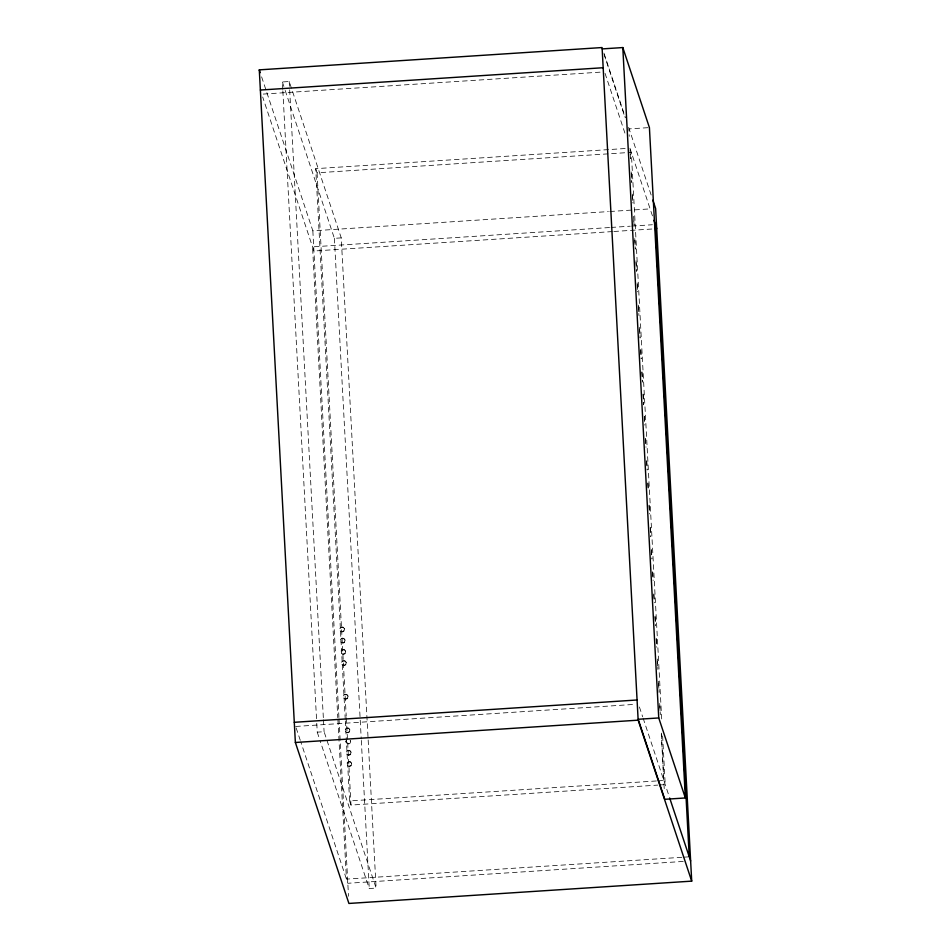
<?xml version="1.0" encoding="UTF-8"?>
<svg xmlns="http://www.w3.org/2000/svg" width="951" height="951" viewBox="0 0 951 951"><rect width="100%" height="100%" fill="white"/><g stroke="black" fill="none" stroke-linecap="round" stroke-linejoin="round"><path stroke-width="0.71" stroke-dasharray="4.75 3.57" d="M282.768 89.358L282.376 81.964L289.223 81.513L341.243 237.881L368.085 738.487M263.225 94.078L601.591 72.062M647.94 127.684L628.849 128.92L629.241 136.338M345.249 719.491L315.72 168.66L626.982 148.404M315.72 168.66L317.087 172.809L631.321 152.35L661.73 719.467M261.62 76.865L312.843 230.831L608.355 211.597M609.829 211.502L651.209 208.804M285.181 90.416L334.383 238.332L341.243 237.881M609.543 227.539L312.546 246.868L337.795 717.732M611.018 227.444L630.228 226.195M631.702 226.1L652.386 224.745M612.396 231.58L313.925 251.005L262.702 97.038M613.87 231.485L655.239 228.799M295.654 726.445L635.494 704.322M316.766 723.271L317.242 732.163L324.089 731.711L376.109 888.079L369.25 888.531L320.047 740.615M345.332 720.965L349.623 800.932L656.44 780.961M657.926 780.866L663.846 780.474L661.314 733.09M349.623 800.932L351.002 805.069L657.819 785.098M659.305 785.003L665.225 784.611L662.609 735.753M681.855 857.303L346.449 879.128L337.878 719.218M683.341 857.208L687.775 856.922M683.234 861.44L347.828 883.277L300.801 741.899M603.956 53.149L625.366 117.532M628.635 127.339L651.447 195.918M604.099 54.516L625.116 117.698M605.038 73.322L625.057 133.52M629.942 148.213L652.529 216.103M639.405 706.985L642.662 716.792M643.126 718.183L669.207 796.569M282.376 81.964L284.718 89.002M344.274 628.48A2.294 2.247 -18.4 0 1 341.623 631.416A2.294 2.247 -18.4 0 1 340.399 627.731A2.294 2.247 -18.4 0 1 344.274 628.48L344.428 628.944A2.294 2.247 -18.4 0 1 341.766 631.868A2.294 2.247 -18.4 0 1 340.541 628.183A2.294 2.247 -18.4 0 1 344.428 628.944M344.868 639.69A2.294 2.247 -18.4 0 1 342.217 642.626A2.294 2.247 -18.4 0 1 340.993 638.941A2.294 2.247 -18.4 0 1 344.868 639.69L345.023 640.154A2.294 2.247 -18.4 0 1 342.372 643.078A2.294 2.247 -18.4 0 1 341.147 639.393A2.294 2.247 -18.4 0 1 345.023 640.154M345.475 650.9A2.294 2.247 -18.4 0 1 342.824 653.836A2.294 2.247 -18.4 0 1 341.599 650.151A2.294 2.247 -18.4 0 1 345.475 650.9L345.629 651.364A2.294 2.247 -18.4 0 1 342.978 654.288A2.294 2.247 -18.4 0 1 341.754 650.603A2.294 2.247 -18.4 0 1 345.629 651.364M346.069 662.11A2.294 2.247 -18.4 0 1 343.418 665.046A2.294 2.247 -18.4 0 1 342.194 661.361A2.294 2.247 -18.4 0 1 346.069 662.11L346.223 662.574A2.294 2.247 -18.4 0 1 343.573 665.498A2.294 2.247 -18.4 0 1 342.348 661.825A2.294 2.247 -18.4 0 1 346.223 662.574M347.876 695.752A2.294 2.247 -18.4 0 1 345.225 698.676A2.294 2.247 -18.4 0 1 344 694.991A2.294 2.247 -18.4 0 1 347.876 695.752L348.03 696.203A2.294 2.247 -18.4 0 1 345.379 699.14A2.294 2.247 -18.4 0 1 344.155 695.454A2.294 2.247 -18.4 0 1 348.03 696.203M349.683 729.381A2.294 2.247 -18.4 0 1 347.032 732.306A2.294 2.247 -18.4 0 1 345.807 728.621A2.294 2.247 -18.4 0 1 349.683 729.381L349.837 729.833A2.294 2.247 -18.4 0 1 347.186 732.769A2.294 2.247 -18.4 0 1 345.962 729.084A2.294 2.247 -18.4 0 1 349.837 729.833M345.867 740.877A2.294 2.247 -18.4 0 0 348.221 743.551A2.294 2.247 -18.4 0 0 350.277 740.591L350.432 741.043M350.883 751.801A2.294 2.247 -18.4 0 1 348.232 754.725A2.294 2.247 -18.4 0 1 347.008 751.04A2.294 2.247 -18.4 0 1 350.883 751.801L351.038 752.253A2.294 2.247 -18.4 0 1 348.387 755.189A2.294 2.247 -18.4 0 1 347.163 751.504A2.294 2.247 -18.4 0 1 351.038 752.253M351.49 763.011A2.294 2.247 -18.4 0 1 348.827 765.935A2.294 2.247 -18.4 0 1 347.602 762.25A2.294 2.247 -18.4 0 1 351.49 763.011L351.632 763.463A2.294 2.247 -18.4 0 1 348.981 766.399A2.294 2.247 -18.4 0 1 347.757 762.714A2.294 2.247 -18.4 0 1 351.632 763.463M317.242 732.163L319.584 739.2M296.141 727.907L300.338 740.496M630.026 149.699L630.501 158.579L630.038 151.173M631.214 171.905L631.773 182.271M632.403 194.111L632.879 203.003M633.604 216.329L634.079 225.209L633.616 217.91M634.793 238.535L635.339 248.9M635.981 260.752L636.54 271.106M637.17 282.958L637.645 291.838M638.359 305.164L638.917 315.53M639.548 327.382L640.106 337.748M640.748 349.588L641.224 358.468M641.937 371.805L642.496 382.159M643.126 394.011L643.684 404.377M644.314 416.217L644.79 425.109M645.503 438.435L645.991 447.315M646.704 460.641L647.179 469.532M647.893 482.858L648.285 490.252M649.081 505.064L649.557 513.944M650.27 527.27L650.746 536.162M651.459 549.488L651.946 558.368M652.659 571.694L653.135 580.585M653.848 593.911L654.324 602.791M655.037 616.117L655.512 624.997M656.226 638.323L656.701 647.215M657.343 659.055L657.89 669.421M658.532 681.273L659.091 691.639M659.721 703.478L660.279 713.844M631.238 173.415L631.714 182.319M632.427 195.668L632.819 203.086M634.816 240.163L635.292 249.055M636.005 262.405L636.481 271.308M637.194 284.658L637.598 292.076M638.394 306.9L638.787 314.317M639.583 329.153L640.059 338.045M640.701 349.909L641.176 358.812M641.889 372.162L642.365 381.054M643.078 394.403L643.637 404.793M644.279 416.657L644.671 424.075M645.467 438.898L645.872 446.316M646.668 461.152L647.144 470.044M647.857 483.393L648.249 490.811M649.046 505.647L649.45 513.053M650.246 527.888L650.722 536.792M651.435 550.142L651.91 559.033M652.624 572.383L653.028 579.801M653.824 594.625L654.217 602.042M655.013 616.878L655.489 625.782M656.202 639.12L656.606 646.537M657.403 661.373L657.795 668.791M658.591 683.614L659.067 692.518M659.78 705.868L660.267 714.76M661.302 734.041L664.238 788.926M368.168 739.973L376.109 888.079M334.383 238.332L361.237 738.939M361.309 740.413L369.25 888.531M317.087 172.809L346.235 716.222M346.319 717.708L351.002 805.069M312.843 230.831L338.936 717.434M339.02 718.908L348.518 896.246M289.223 81.513L323.376 718.374M323.459 719.859L324.089 731.711M282.851 90.844L316.683 721.785M350.182 740.52A2.294 2.247 -18.4 0 1 348.375 744.015A2.294 2.247 -18.4 0 1 346.223 740.781"/><path stroke-width="1.43" d="M259.29 69.863L602.09 47.55L638.157 720.169L691.71 881.137L348.91 903.45L295.369 742.481L259.29 69.863L260.229 72.656M602.221 48.905L622.798 47.562L649.414 127.589L685.362 797.96L664.797 799.304L638.18 719.277L658.746 717.946L685.362 797.96M260.372 90.036L603.172 67.723M294.275 722.308L637.075 699.995M295.369 742.481L638.157 720.169M652.838 200.126L655.631 208.519L691.71 881.137M653.931 220.299L656.725 228.692M669.67 797.972L690.628 860.964M655.346 224.555L689.249 856.815M622.798 47.562L658.746 717.946"/></g></svg>
